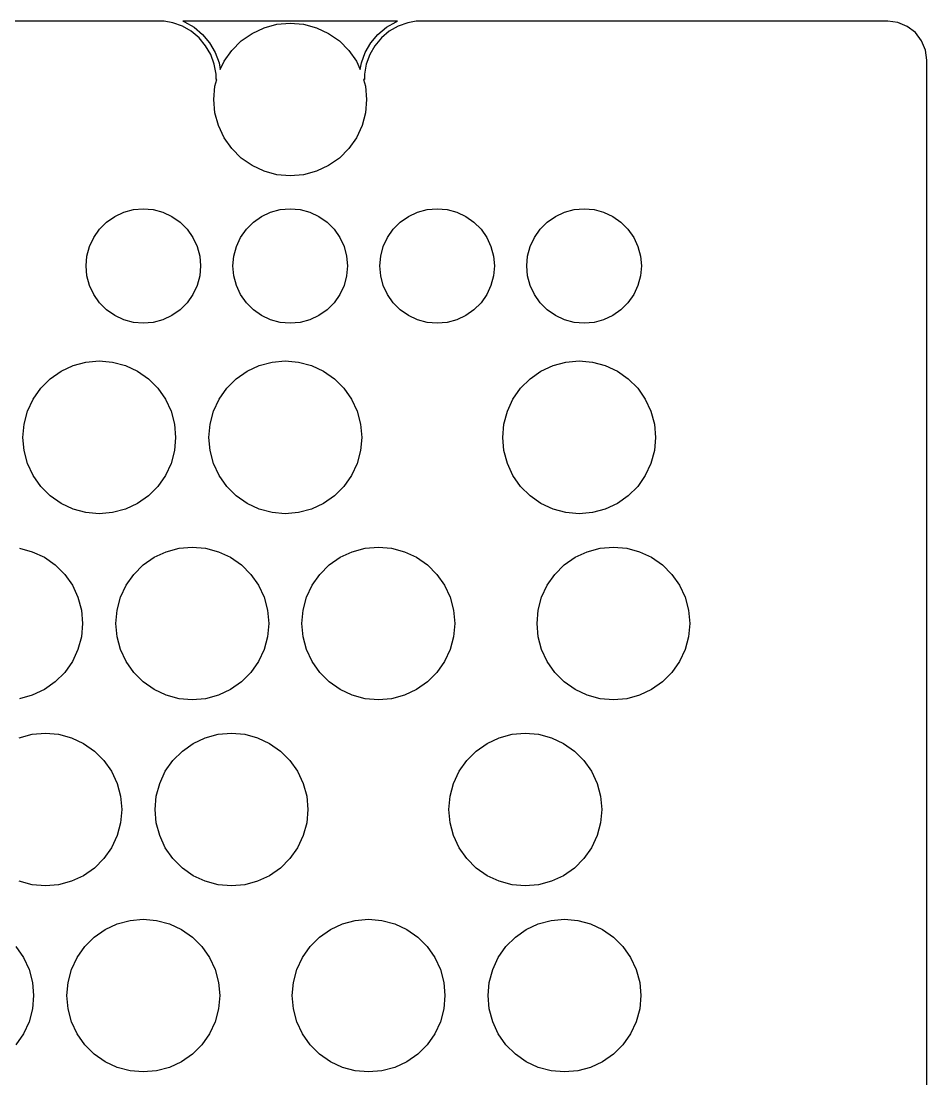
# Model space of a CAD drawing. Header units: metres. Extents: x 0 to 322, y -214 to 0.
# Drawn here: x 229.5 to 322, y -108 to 0 of the extents above; entities that cross this region are included whole.
import ezdxf

# ---------------------------------------------------------------- set-up
doc = ezdxf.new("R2010")
doc.units = ezdxf.units.M

msp = doc.modelspace()

# ---------------------------------------------------------------- linework, layer by layer
for p, q in [((244.127, 0), (4, 0)), ((245.003, -0.1545), (244.127, 0)), ((267.965, 0), (246.035, 0)), ((246.035, 0), (246.197, -0.059)), ((267.803, -0.059), (267.965, 0)), ((269.873, 0), (268.997, -0.1545)), ((318, 0), (269.873, 0)), ((319.035, -0.1363), (318, 0)), ((245.986, -0.5122), (245.003, -0.1545)), ((246.891, -1.0351), (245.986, -0.5122)), ((246.197, -0.059), (247.178, -0.6255)), ((247.693, -1.7074), (246.891, -1.0351)), ((247.178, -0.6255), (248.046, -1.3538)), ((253.1, -1.245), (254.332, -0.6704)), ((254.332, -0.6704), (255.646, -0.3185)), ((255.646, -0.3185), (257, -0.2)), ((257, -0.2), (258.354, -0.3185)), ((258.354, -0.3185), (259.668, -0.6704)), ((259.668, -0.6704), (260.9, -1.245)), ((265.954, -1.3538), (266.822, -0.6255)), ((267.109, -1.0351), (266.307, -1.7074)), ((266.822, -0.6255), (267.803, -0.059)), ((268.014, -0.5122), (267.109, -1.0351)), ((268.997, -0.1545), (268.014, -0.5122)), ((320, -0.5359), (319.035, -0.1363)), ((320.828, -1.1716), (320, -0.5359)), ((248.365, -2.5085), (247.693, -1.7074)), ((248.046, -1.3538), (248.774, -2.2218)), ((251.025, -2.9863), (251.986, -2.0249)), ((251.986, -2.0249), (253.1, -1.245)), ((260.9, -1.245), (262.014, -2.0249)), ((262.014, -2.0249), (262.975, -2.9863)), ((265.226, -2.2218), (265.954, -1.3538)), ((266.307, -1.7074), (265.635, -2.5085)), ((321.464, -2), (320.828, -1.1716)), ((321.864, -2.9647), (321.464, -2)), ((248.888, -3.4143), (248.365, -2.5085)), ((248.774, -2.2218), (249.341, -3.203)), ((249.341, -3.203), (249.728, -4.2677)), ((250.245, -4.1), (251.025, -2.9863)), ((262.975, -2.9863), (263.755, -4.1)), ((264.271, -4.2677), (264.659, -3.203)), ((264.659, -3.203), (265.226, -2.2218)), ((265.635, -2.5085), (265.112, -3.4143)), ((322, -4), (321.864, -2.9647)), ((249.246, -4.3971), (248.888, -3.4143)), ((249.728, -4.2677), (249.849, -4.9497)), ((249.849, -4.9497), (250.245, -4.1)), ((263.755, -4.1), (264.151, -4.9497)), ((264.151, -4.9497), (264.271, -4.2677)), ((265.112, -3.4143), (264.754, -4.3971)), ((322, -210), (322, -4)), ((249.427, -5.4271), (249.246, -4.3971)), ((264.754, -4.3971), (264.573, -5.4271)), ((249.318, -6.6456), (249.505, -5.95)), ((249.427, -5.95), (249.427, -5.4271)), ((249.505, -5.95), (249.427, -5.95)), ((264.573, -5.95), (264.495, -5.95)), ((264.495, -5.95), (264.681, -6.6456)), ((264.573, -5.4271), (264.573, -5.95)), ((249.2, -8), (249.318, -6.6456)), ((264.681, -6.6456), (264.8, -8)), ((249.318, -9.3544), (249.2, -8)), ((264.8, -8), (264.681, -9.3544)), ((249.67, -10.6678), (249.318, -9.3544)), ((264.681, -9.3544), (264.33, -10.6678)), ((250.245, -11.9), (249.67, -10.6678)), ((264.33, -10.6678), (263.755, -11.9)), ((251.025, -13.0137), (250.245, -11.9)), ((263.755, -11.9), (262.975, -13.0137)), ((251.986, -13.9751), (251.025, -13.0137)), ((253.1, -14.755), (251.986, -13.9751)), ((262.014, -13.9751), (260.9, -14.755)), ((262.975, -13.0137), (262.014, -13.9751)), ((254.332, -15.3296), (253.1, -14.755)), ((260.9, -14.755), (259.668, -15.3296)), ((255.646, -15.6815), (254.332, -15.3296)), ((257, -15.8), (255.646, -15.6815)), ((258.354, -15.6815), (257, -15.8)), ((259.668, -15.3296), (258.354, -15.6815)), ((239.999, -19.5028), (240.984, -19.2389)), ((240.984, -19.2389), (242, -19.15)), ((242, -19.15), (243.016, -19.2389)), ((243.016, -19.2389), (244.001, -19.5028)), ((254.999, -19.5028), (255.984, -19.2389)), ((255.984, -19.2389), (257, -19.15)), ((257, -19.15), (258.016, -19.2389)), ((258.016, -19.2389), (259.001, -19.5028)), ((269.999, -19.5028), (270.984, -19.2389)), ((270.984, -19.2389), (272, -19.15)), ((272, -19.15), (273.016, -19.2389)), ((273.016, -19.2389), (274.001, -19.5028)), ((284.999, -19.5028), (285.984, -19.2389)), ((285.984, -19.2389), (287, -19.15)), ((287, -19.15), (288.016, -19.2389)), ((288.016, -19.2389), (289.001, -19.5028)), ((237.519, -21.2397), (238.24, -20.5186)), ((238.24, -20.5186), (239.075, -19.9338)), ((239.075, -19.9338), (239.999, -19.5028)), ((244.001, -19.5028), (244.925, -19.9338)), ((244.925, -19.9338), (245.76, -20.5186)), ((245.76, -20.5186), (246.481, -21.2397)), ((252.519, -21.2397), (253.24, -20.5186)), ((253.24, -20.5186), (254.075, -19.9338)), ((254.075, -19.9338), (254.999, -19.5028)), ((259.001, -19.5028), (259.925, -19.9338)), ((259.925, -19.9338), (260.76, -20.5186)), ((260.76, -20.5186), (261.481, -21.2397)), ((267.519, -21.2397), (268.24, -20.5186)), ((268.24, -20.5186), (269.075, -19.9338)), ((269.075, -19.9338), (269.999, -19.5028)), ((274.001, -19.5028), (274.925, -19.9338)), ((274.925, -19.9338), (275.76, -20.5186)), ((275.76, -20.5186), (276.481, -21.2397)), ((282.519, -21.2397), (283.24, -20.5186)), ((283.24, -20.5186), (284.075, -19.9338)), ((284.075, -19.9338), (284.999, -19.5028)), ((289.001, -19.5028), (289.925, -19.9338)), ((289.925, -19.9338), (290.76, -20.5186)), ((290.76, -20.5186), (291.481, -21.2397)), ((236.934, -22.075), (237.519, -21.2397)), ((246.481, -21.2397), (247.066, -22.075)), ((251.934, -22.075), (252.519, -21.2397)), ((261.481, -21.2397), (262.066, -22.075)), ((266.934, -22.075), (267.519, -21.2397)), ((276.481, -21.2397), (277.066, -22.075)), ((281.934, -22.075), (282.519, -21.2397)), ((291.481, -21.2397), (292.066, -22.075)), ((236.503, -22.9992), (236.934, -22.075)), ((247.066, -22.075), (247.497, -22.9992)), ((251.503, -22.9992), (251.934, -22.075)), ((262.066, -22.075), (262.497, -22.9992)), ((266.503, -22.9992), (266.934, -22.075)), ((277.066, -22.075), (277.497, -22.9992)), ((281.503, -22.9992), (281.934, -22.075)), ((292.066, -22.075), (292.497, -22.9992)), ((236.239, -23.9842), (236.503, -22.9992)), ((247.497, -22.9992), (247.761, -23.9842)), ((251.239, -23.9842), (251.503, -22.9992)), ((262.497, -22.9992), (262.761, -23.9842)), ((266.239, -23.9842), (266.503, -22.9992)), ((277.497, -22.9992), (277.761, -23.9842)), ((281.239, -23.9842), (281.503, -22.9992)), ((292.497, -22.9992), (292.761, -23.9842)), ((236.15, -25), (236.239, -23.9842)), ((247.761, -23.9842), (247.85, -25)), ((251.15, -25), (251.239, -23.9842)), ((262.761, -23.9842), (262.85, -25)), ((266.15, -25), (266.239, -23.9842)), ((277.761, -23.9842), (277.85, -25)), ((281.15, -25), (281.239, -23.9842)), ((292.761, -23.9842), (292.85, -25)), ((236.239, -26.0158), (236.15, -25)), ((247.85, -25), (247.761, -26.0158)), ((251.239, -26.0158), (251.15, -25)), ((262.85, -25), (262.761, -26.0158)), ((266.239, -26.0158), (266.15, -25)), ((277.85, -25), (277.761, -26.0158)), ((281.239, -26.0158), (281.15, -25)), ((292.85, -25), (292.761, -26.0158)), ((236.503, -27.0008), (236.239, -26.0158)), ((247.761, -26.0158), (247.497, -27.0008)), ((251.503, -27.0008), (251.239, -26.0158)), ((262.761, -26.0158), (262.497, -27.0008)), ((266.503, -27.0008), (266.239, -26.0158)), ((277.761, -26.0158), (277.497, -27.0008)), ((281.503, -27.0008), (281.239, -26.0158)), ((292.761, -26.0158), (292.497, -27.0008)), ((236.934, -27.925), (236.503, -27.0008)), ((237.519, -28.7603), (236.934, -27.925)), ((247.066, -27.925), (246.481, -28.7603)), ((247.497, -27.0008), (247.066, -27.925)), ((251.934, -27.925), (251.503, -27.0008)), ((252.519, -28.7603), (251.934, -27.925)), ((262.066, -27.925), (261.481, -28.7603)), ((262.497, -27.0008), (262.066, -27.925)), ((266.934, -27.925), (266.503, -27.0008)), ((267.519, -28.7603), (266.934, -27.925)), ((277.066, -27.925), (276.481, -28.7603)), ((277.497, -27.0008), (277.066, -27.925)), ((281.934, -27.925), (281.503, -27.0008)), ((282.519, -28.7603), (281.934, -27.925)), ((292.066, -27.925), (291.481, -28.7603)), ((292.497, -27.0008), (292.066, -27.925)), ((238.24, -29.4814), (237.519, -28.7603)), ((246.481, -28.7603), (245.76, -29.4814)), ((253.24, -29.4814), (252.519, -28.7603)), ((261.481, -28.7603), (260.76, -29.4814)), ((268.24, -29.4814), (267.519, -28.7603)), ((276.481, -28.7603), (275.76, -29.4814)), ((283.24, -29.4814), (282.519, -28.7603)), ((291.481, -28.7603), (290.76, -29.4814)), ((239.075, -30.0662), (238.24, -29.4814)), ((239.999, -30.4972), (239.075, -30.0662)), ((244.925, -30.0662), (244.001, -30.4972)), ((245.76, -29.4814), (244.925, -30.0662)), ((254.075, -30.0662), (253.24, -29.4814)), ((254.999, -30.4972), (254.075, -30.0662)), ((259.925, -30.0662), (259.001, -30.4972)), ((260.76, -29.4814), (259.925, -30.0662)), ((269.075, -30.0662), (268.24, -29.4814)), ((269.999, -30.4972), (269.075, -30.0662)), ((274.925, -30.0662), (274.001, -30.4972)), ((275.76, -29.4814), (274.925, -30.0662)), ((284.075, -30.0662), (283.24, -29.4814)), ((284.999, -30.4972), (284.075, -30.0662)), ((289.925, -30.0662), (289.001, -30.4972)), ((290.76, -29.4814), (289.925, -30.0662)), ((240.984, -30.7611), (239.999, -30.4972)), ((242, -30.85), (240.984, -30.7611)), ((243.016, -30.7611), (242, -30.85)), ((244.001, -30.4972), (243.016, -30.7611)), ((255.984, -30.7611), (254.999, -30.4972)), ((257, -30.85), (255.984, -30.7611)), ((258.016, -30.7611), (257, -30.85)), ((259.001, -30.4972), (258.016, -30.7611)), ((270.984, -30.7611), (269.999, -30.4972)), ((272, -30.85), (270.984, -30.7611)), ((273.016, -30.7611), (272, -30.85)), ((274.001, -30.4972), (273.016, -30.7611)), ((285.984, -30.7611), (284.999, -30.4972)), ((287, -30.85), (285.984, -30.7611)), ((288.016, -30.7611), (287, -30.85)), ((289.001, -30.4972), (288.016, -30.7611)), ((233.6, -35.745), (234.832, -35.1704)), ((234.832, -35.1704), (236.146, -34.8185)), ((236.146, -34.8185), (237.5, -34.7)), ((237.5, -34.7), (238.854, -34.8185)), ((238.854, -34.8185), (240.168, -35.1704)), ((240.168, -35.1704), (241.4, -35.745)), ((252.6, -35.745), (253.832, -35.1704)), ((253.832, -35.1704), (255.146, -34.8185)), ((255.146, -34.8185), (256.5, -34.7)), ((256.5, -34.7), (257.854, -34.8185)), ((257.854, -34.8185), (259.168, -35.1704)), ((259.168, -35.1704), (260.4, -35.745)), ((282.6, -35.745), (283.832, -35.1704)), ((283.832, -35.1704), (285.146, -34.8185)), ((285.146, -34.8185), (286.5, -34.7)), ((286.5, -34.7), (287.854, -34.8185)), ((287.854, -34.8185), (289.168, -35.1704)), ((289.168, -35.1704), (290.4, -35.745)), ((231.525, -37.4863), (232.486, -36.5249)), ((232.486, -36.5249), (233.6, -35.745)), ((241.4, -35.745), (242.514, -36.5249)), ((242.514, -36.5249), (243.475, -37.4863)), ((250.525, -37.4863), (251.486, -36.5249)), ((251.486, -36.5249), (252.6, -35.745)), ((260.4, -35.745), (261.514, -36.5249)), ((261.514, -36.5249), (262.475, -37.4863)), ((280.525, -37.4863), (281.486, -36.5249)), ((281.486, -36.5249), (282.6, -35.745)), ((290.4, -35.745), (291.514, -36.5249)), ((291.514, -36.5249), (292.475, -37.4863)), ((230.745, -38.6), (231.525, -37.4863)), ((243.475, -37.4863), (244.255, -38.6)), ((249.745, -38.6), (250.525, -37.4863)), ((262.475, -37.4863), (263.255, -38.6)), ((279.745, -38.6), (280.525, -37.4863)), ((292.475, -37.4863), (293.255, -38.6)), ((230.17, -39.8322), (230.745, -38.6)), ((244.255, -38.6), (244.83, -39.8322)), ((249.17, -39.8322), (249.745, -38.6)), ((263.255, -38.6), (263.83, -39.8322)), ((279.17, -39.8322), (279.745, -38.6)), ((293.255, -38.6), (293.83, -39.8322)), ((229.818, -41.1456), (230.17, -39.8322)), ((244.83, -39.8322), (245.181, -41.1456)), ((248.818, -41.1456), (249.17, -39.8322)), ((263.83, -39.8322), (264.181, -41.1456)), ((278.818, -41.1456), (279.17, -39.8322)), ((293.83, -39.8322), (294.181, -41.1456)), ((229.7, -42.5), (229.818, -41.1456)), ((245.181, -41.1456), (245.3, -42.5)), ((248.7, -42.5), (248.818, -41.1456)), ((264.181, -41.1456), (264.3, -42.5)), ((278.7, -42.5), (278.818, -41.1456)), ((294.181, -41.1456), (294.3, -42.5)), ((229.818, -43.8544), (229.7, -42.5)), ((245.3, -42.5), (245.181, -43.8544)), ((248.818, -43.8544), (248.7, -42.5)), ((264.3, -42.5), (264.181, -43.8544)), ((278.818, -43.8544), (278.7, -42.5)), ((294.3, -42.5), (294.181, -43.8544)), ((230.17, -45.1678), (229.818, -43.8544)), ((245.181, -43.8544), (244.83, -45.1678)), ((249.17, -45.1678), (248.818, -43.8544)), ((264.181, -43.8544), (263.83, -45.1678)), ((279.17, -45.1678), (278.818, -43.8544)), ((294.181, -43.8544), (293.83, -45.1678)), ((230.745, -46.4), (230.17, -45.1678)), ((244.83, -45.1678), (244.255, -46.4)), ((249.745, -46.4), (249.17, -45.1678)), ((263.83, -45.1678), (263.255, -46.4)), ((279.745, -46.4), (279.17, -45.1678)), ((293.83, -45.1678), (293.255, -46.4)), ((231.525, -47.5137), (230.745, -46.4)), ((244.255, -46.4), (243.475, -47.5137)), ((250.525, -47.5137), (249.745, -46.4)), ((263.255, -46.4), (262.475, -47.5137)), ((280.525, -47.5137), (279.745, -46.4)), ((293.255, -46.4), (292.475, -47.5137)), ((232.486, -48.4751), (231.525, -47.5137)), ((243.475, -47.5137), (242.514, -48.4751)), ((251.486, -48.4751), (250.525, -47.5137)), ((262.475, -47.5137), (261.514, -48.4751)), ((281.486, -48.4751), (280.525, -47.5137)), ((292.475, -47.5137), (291.514, -48.4751)), ((233.6, -49.255), (232.486, -48.4751)), ((242.514, -48.4751), (241.4, -49.255)), ((252.6, -49.255), (251.486, -48.4751)), ((261.514, -48.4751), (260.4, -49.255)), ((282.6, -49.255), (281.486, -48.4751)), ((291.514, -48.4751), (290.4, -49.255)), ((234.832, -49.8296), (233.6, -49.255)), ((241.4, -49.255), (240.168, -49.8296)), ((253.832, -49.8296), (252.6, -49.255)), ((260.4, -49.255), (259.168, -49.8296)), ((283.832, -49.8296), (282.6, -49.255)), ((290.4, -49.255), (289.168, -49.8296)), ((236.146, -50.1815), (234.832, -49.8296)), ((237.5, -50.3), (236.146, -50.1815)), ((238.854, -50.1815), (237.5, -50.3)), ((240.168, -49.8296), (238.854, -50.1815)), ((255.146, -50.1815), (253.832, -49.8296)), ((256.5, -50.3), (255.146, -50.1815)), ((257.854, -50.1815), (256.5, -50.3)), ((259.168, -49.8296), (257.854, -50.1815)), ((285.146, -50.1815), (283.832, -49.8296)), ((286.5, -50.3), (285.146, -50.1815)), ((287.854, -50.1815), (286.5, -50.3)), ((289.168, -49.8296), (287.854, -50.1815)), ((229.354, -53.8185), (230.668, -54.1704)), ((244.332, -54.1704), (245.646, -53.8185)), ((245.646, -53.8185), (247, -53.7)), ((247, -53.7), (248.354, -53.8185)), ((248.354, -53.8185), (249.668, -54.1704)), ((263.332, -54.1704), (264.646, -53.8185)), ((264.646, -53.8185), (266, -53.7)), ((266, -53.7), (267.354, -53.8185)), ((267.354, -53.8185), (268.668, -54.1704)), ((287.332, -54.1704), (288.646, -53.8185)), ((288.646, -53.8185), (290, -53.7)), ((290, -53.7), (291.354, -53.8185)), ((291.354, -53.8185), (292.668, -54.1704)), ((230.668, -54.1704), (231.9, -54.745)), ((231.9, -54.745), (233.014, -55.5249)), ((241.986, -55.5249), (243.1, -54.745)), ((243.1, -54.745), (244.332, -54.1704)), ((249.668, -54.1704), (250.9, -54.745)), ((250.9, -54.745), (252.014, -55.5249)), ((260.986, -55.5249), (262.1, -54.745)), ((262.1, -54.745), (263.332, -54.1704)), ((268.668, -54.1704), (269.9, -54.745)), ((269.9, -54.745), (271.014, -55.5249)), ((284.986, -55.5249), (286.1, -54.745)), ((286.1, -54.745), (287.332, -54.1704)), ((292.668, -54.1704), (293.9, -54.745)), ((293.9, -54.745), (295.014, -55.5249)), ((233.014, -55.5249), (233.975, -56.4863)), ((241.025, -56.4863), (241.986, -55.5249)), ((252.014, -55.5249), (252.975, -56.4863)), ((260.025, -56.4863), (260.986, -55.5249)), ((271.014, -55.5249), (271.975, -56.4863)), ((284.025, -56.4863), (284.986, -55.5249)), ((295.014, -55.5249), (295.975, -56.4863)), ((233.975, -56.4863), (234.755, -57.6)), ((240.245, -57.6), (241.025, -56.4863)), ((252.975, -56.4863), (253.755, -57.6)), ((259.245, -57.6), (260.025, -56.4863)), ((271.975, -56.4863), (272.755, -57.6)), ((283.245, -57.6), (284.025, -56.4863)), ((295.975, -56.4863), (296.755, -57.6)), ((234.755, -57.6), (235.33, -58.8322)), ((239.67, -58.8322), (240.245, -57.6)), ((253.755, -57.6), (254.33, -58.8322)), ((258.67, -58.8322), (259.245, -57.6)), ((272.755, -57.6), (273.33, -58.8322)), ((282.67, -58.8322), (283.245, -57.6)), ((296.755, -57.6), (297.33, -58.8322)), ((235.33, -58.8322), (235.681, -60.1456)), ((239.318, -60.1456), (239.67, -58.8322)), ((254.33, -58.8322), (254.681, -60.1456)), ((258.318, -60.1456), (258.67, -58.8322)), ((273.33, -58.8322), (273.681, -60.1456)), ((282.318, -60.1456), (282.67, -58.8322)), ((297.33, -58.8322), (297.681, -60.1456)), ((235.681, -60.1456), (235.8, -61.5)), ((239.2, -61.5), (239.318, -60.1456)), ((254.681, -60.1456), (254.8, -61.5)), ((258.2, -61.5), (258.318, -60.1456)), ((273.681, -60.1456), (273.8, -61.5)), ((282.2, -61.5), (282.318, -60.1456)), ((297.681, -60.1456), (297.8, -61.5)), ((235.8, -61.5), (235.681, -62.8544)), ((239.318, -62.8544), (239.2, -61.5)), ((254.8, -61.5), (254.681, -62.8544)), ((258.318, -62.8544), (258.2, -61.5)), ((273.8, -61.5), (273.681, -62.8544)), ((282.318, -62.8544), (282.2, -61.5)), ((297.8, -61.5), (297.681, -62.8544)), ((235.681, -62.8544), (235.33, -64.1678)), ((239.67, -64.1678), (239.318, -62.8544)), ((254.681, -62.8544), (254.33, -64.1678)), ((258.67, -64.1678), (258.318, -62.8544)), ((273.681, -62.8544), (273.33, -64.1678)), ((282.67, -64.1678), (282.318, -62.8544)), ((297.681, -62.8544), (297.33, -64.1678)), ((235.33, -64.1678), (234.755, -65.4)), ((240.245, -65.4), (239.67, -64.1678)), ((254.33, -64.1678), (253.755, -65.4)), ((259.245, -65.4), (258.67, -64.1678)), ((273.33, -64.1678), (272.755, -65.4)), ((283.245, -65.4), (282.67, -64.1678)), ((297.33, -64.1678), (296.755, -65.4)), ((234.755, -65.4), (233.975, -66.5137)), ((241.025, -66.5137), (240.245, -65.4)), ((253.755, -65.4), (252.975, -66.5137)), ((260.025, -66.5137), (259.245, -65.4)), ((272.755, -65.4), (271.975, -66.5137)), ((284.025, -66.5137), (283.245, -65.4)), ((296.755, -65.4), (295.975, -66.5137)), ((233.975, -66.5137), (233.014, -67.4751)), ((241.986, -67.4751), (241.025, -66.5137)), ((252.975, -66.5137), (252.014, -67.4751)), ((260.986, -67.4751), (260.025, -66.5137)), ((271.975, -66.5137), (271.014, -67.4751)), ((284.986, -67.4751), (284.025, -66.5137)), ((295.975, -66.5137), (295.014, -67.4751)), ((233.014, -67.4751), (231.9, -68.255)), ((243.1, -68.255), (241.986, -67.4751)), ((252.014, -67.4751), (250.9, -68.255)), ((262.1, -68.255), (260.986, -67.4751)), ((271.014, -67.4751), (269.9, -68.255)), ((286.1, -68.255), (284.986, -67.4751)), ((295.014, -67.4751), (293.9, -68.255)), ((230.668, -68.8296), (229.354, -69.1815)), ((231.9, -68.255), (230.668, -68.8296)), ((244.332, -68.8296), (243.1, -68.255)), ((245.646, -69.1815), (244.332, -68.8296)), ((249.668, -68.8296), (248.354, -69.1815)), ((250.9, -68.255), (249.668, -68.8296)), ((263.332, -68.8296), (262.1, -68.255)), ((264.646, -69.1815), (263.332, -68.8296)), ((268.668, -68.8296), (267.354, -69.1815)), ((269.9, -68.255), (268.668, -68.8296)), ((287.332, -68.8296), (286.1, -68.255)), ((288.646, -69.1815), (287.332, -68.8296)), ((292.668, -68.8296), (291.354, -69.1815)), ((293.9, -68.255), (292.668, -68.8296)), ((247, -69.3), (245.646, -69.1815)), ((248.354, -69.1815), (247, -69.3)), ((266, -69.3), (264.646, -69.1815)), ((267.354, -69.1815), (266, -69.3)), ((290, -69.3), (288.646, -69.1815)), ((291.354, -69.1815), (290, -69.3)), ((229.332, -73.1704), (230.646, -72.8185)), ((230.646, -72.8185), (232, -72.7)), ((232, -72.7), (233.354, -72.8185)), ((233.354, -72.8185), (234.668, -73.1704)), ((234.668, -73.1704), (235.9, -73.745)), ((247.1, -73.745), (248.332, -73.1704)), ((248.332, -73.1704), (249.646, -72.8185)), ((249.646, -72.8185), (251, -72.7)), ((251, -72.7), (252.354, -72.8185)), ((252.354, -72.8185), (253.668, -73.1704)), ((253.668, -73.1704), (254.9, -73.745)), ((277.1, -73.745), (278.332, -73.1704)), ((278.332, -73.1704), (279.646, -72.8185)), ((279.646, -72.8185), (281, -72.7)), ((281, -72.7), (282.354, -72.8185)), ((282.354, -72.8185), (283.668, -73.1704)), ((283.668, -73.1704), (284.9, -73.745)), ((235.9, -73.745), (237.014, -74.5249)), ((245.986, -74.5249), (247.1, -73.745)), ((254.9, -73.745), (256.014, -74.5249)), ((275.986, -74.5249), (277.1, -73.745)), ((284.9, -73.745), (286.014, -74.5249)), ((237.014, -74.5249), (237.975, -75.4863)), ((237.975, -75.4863), (238.755, -76.6)), ((244.245, -76.6), (245.025, -75.4863)), ((245.025, -75.4863), (245.986, -74.5249)), ((256.014, -74.5249), (256.975, -75.4863)), ((256.975, -75.4863), (257.755, -76.6)), ((274.245, -76.6), (275.025, -75.4863)), ((275.025, -75.4863), (275.986, -74.5249)), ((286.014, -74.5249), (286.975, -75.4863)), ((286.975, -75.4863), (287.755, -76.6)), ((238.755, -76.6), (239.33, -77.8322)), ((243.67, -77.8322), (244.245, -76.6)), ((257.755, -76.6), (258.33, -77.8322)), ((273.67, -77.8322), (274.245, -76.6)), ((287.755, -76.6), (288.33, -77.8322)), ((239.33, -77.8322), (239.681, -79.1456)), ((243.318, -79.1456), (243.67, -77.8322)), ((258.33, -77.8322), (258.681, -79.1456)), ((273.318, -79.1456), (273.67, -77.8322)), ((288.33, -77.8322), (288.681, -79.1456)), ((239.681, -79.1456), (239.8, -80.5)), ((243.2, -80.5), (243.318, -79.1456)), ((258.681, -79.1456), (258.8, -80.5)), ((273.2, -80.5), (273.318, -79.1456)), ((288.681, -79.1456), (288.8, -80.5)), ((239.8, -80.5), (239.681, -81.8544)), ((243.318, -81.8544), (243.2, -80.5)), ((258.8, -80.5), (258.681, -81.8544)), ((273.318, -81.8544), (273.2, -80.5)), ((288.8, -80.5), (288.681, -81.8544)), ((239.681, -81.8544), (239.33, -83.1678)), ((243.67, -83.1678), (243.318, -81.8544)), ((258.681, -81.8544), (258.33, -83.1678)), ((273.67, -83.1678), (273.318, -81.8544)), ((288.681, -81.8544), (288.33, -83.1678)), ((239.33, -83.1678), (238.755, -84.4)), ((244.245, -84.4), (243.67, -83.1678)), ((258.33, -83.1678), (257.755, -84.4)), ((274.245, -84.4), (273.67, -83.1678)), ((288.33, -83.1678), (287.755, -84.4)), ((238.755, -84.4), (237.975, -85.5137)), ((245.025, -85.5137), (244.245, -84.4)), ((257.755, -84.4), (256.975, -85.5137)), ((275.025, -85.5137), (274.245, -84.4)), ((287.755, -84.4), (286.975, -85.5137)), ((237.975, -85.5137), (237.014, -86.4751)), ((245.986, -86.4751), (245.025, -85.5137)), ((256.975, -85.5137), (256.014, -86.4751)), ((275.986, -86.4751), (275.025, -85.5137)), ((286.975, -85.5137), (286.014, -86.4751)), ((235.9, -87.255), (234.668, -87.8296)), ((237.014, -86.4751), (235.9, -87.255)), ((247.1, -87.255), (245.986, -86.4751)), ((248.332, -87.8296), (247.1, -87.255)), ((254.9, -87.255), (253.668, -87.8296)), ((256.014, -86.4751), (254.9, -87.255)), ((277.1, -87.255), (275.986, -86.4751)), ((278.332, -87.8296), (277.1, -87.255)), ((284.9, -87.255), (283.668, -87.8296)), ((286.014, -86.4751), (284.9, -87.255)), ((230.646, -88.1815), (229.332, -87.8296)), ((232, -88.3), (230.646, -88.1815)), ((233.354, -88.1815), (232, -88.3)), ((234.668, -87.8296), (233.354, -88.1815)), ((249.646, -88.1815), (248.332, -87.8296)), ((251, -88.3), (249.646, -88.1815)), ((252.354, -88.1815), (251, -88.3)), ((253.668, -87.8296), (252.354, -88.1815)), ((279.646, -88.1815), (278.332, -87.8296)), ((281, -88.3), (279.646, -88.1815)), ((282.354, -88.1815), (281, -88.3)), ((283.668, -87.8296), (282.354, -88.1815)), ((240.646, -91.8185), (242, -91.7)), ((242, -91.7), (243.354, -91.8185)), ((263.646, -91.8185), (265, -91.7)), ((265, -91.7), (266.354, -91.8185)), ((283.646, -91.8185), (285, -91.7)), ((285, -91.7), (286.354, -91.8185)), ((236.986, -93.5249), (238.1, -92.745)), ((238.1, -92.745), (239.332, -92.1704)), ((239.332, -92.1704), (240.646, -91.8185)), ((243.354, -91.8185), (244.668, -92.1704)), ((244.668, -92.1704), (245.9, -92.745)), ((245.9, -92.745), (247.014, -93.5249)), ((259.986, -93.5249), (261.1, -92.745)), ((261.1, -92.745), (262.332, -92.1704)), ((262.332, -92.1704), (263.646, -91.8185)), ((266.354, -91.8185), (267.668, -92.1704)), ((267.668, -92.1704), (268.9, -92.745)), ((268.9, -92.745), (270.014, -93.5249)), ((279.986, -93.5249), (281.1, -92.745)), ((281.1, -92.745), (282.332, -92.1704)), ((282.332, -92.1704), (283.646, -91.8185)), ((286.354, -91.8185), (287.668, -92.1704)), ((287.668, -92.1704), (288.9, -92.745)), ((288.9, -92.745), (290.014, -93.5249)), ((236.025, -94.4863), (236.986, -93.5249)), ((247.014, -93.5249), (247.975, -94.4863)), ((259.025, -94.4863), (259.986, -93.5249)), ((270.014, -93.5249), (270.975, -94.4863)), ((279.025, -94.4863), (279.986, -93.5249)), ((290.014, -93.5249), (290.975, -94.4863)), ((228.975, -94.4863), (229.755, -95.6)), ((235.245, -95.6), (236.025, -94.4863)), ((247.975, -94.4863), (248.755, -95.6)), ((258.245, -95.6), (259.025, -94.4863)), ((270.975, -94.4863), (271.755, -95.6)), ((278.245, -95.6), (279.025, -94.4863)), ((290.975, -94.4863), (291.755, -95.6)), ((229.755, -95.6), (230.33, -96.8322)), ((234.67, -96.8322), (235.245, -95.6)), ((248.755, -95.6), (249.33, -96.8322)), ((257.67, -96.8322), (258.245, -95.6)), ((271.755, -95.6), (272.33, -96.8322)), ((277.67, -96.8322), (278.245, -95.6)), ((291.755, -95.6), (292.33, -96.8322)), ((230.33, -96.8322), (230.681, -98.1456)), ((234.318, -98.1456), (234.67, -96.8322)), ((249.33, -96.8322), (249.681, -98.1456)), ((257.318, -98.1456), (257.67, -96.8322)), ((272.33, -96.8322), (272.681, -98.1456)), ((277.318, -98.1456), (277.67, -96.8322)), ((292.33, -96.8322), (292.681, -98.1456)), ((230.681, -98.1456), (230.8, -99.5)), ((234.2, -99.5), (234.318, -98.1456)), ((249.681, -98.1456), (249.8, -99.5)), ((257.2, -99.5), (257.318, -98.1456)), ((272.681, -98.1456), (272.8, -99.5)), ((277.2, -99.5), (277.318, -98.1456)), ((292.681, -98.1456), (292.8, -99.5)), ((230.8, -99.5), (230.681, -100.854)), ((234.318, -100.854), (234.2, -99.5)), ((249.8, -99.5), (249.681, -100.854)), ((257.318, -100.854), (257.2, -99.5)), ((272.8, -99.5), (272.681, -100.854)), ((277.318, -100.854), (277.2, -99.5)), ((292.8, -99.5), (292.681, -100.854)), ((230.681, -100.854), (230.33, -102.168)), ((234.67, -102.168), (234.318, -100.854)), ((249.681, -100.854), (249.33, -102.168)), ((257.67, -102.168), (257.318, -100.854)), ((272.681, -100.854), (272.33, -102.168)), ((277.67, -102.168), (277.318, -100.854)), ((292.681, -100.854), (292.33, -102.168)), ((230.33, -102.168), (229.755, -103.4)), ((235.245, -103.4), (234.67, -102.168)), ((249.33, -102.168), (248.755, -103.4)), ((258.245, -103.4), (257.67, -102.168)), ((272.33, -102.168), (271.755, -103.4)), ((278.245, -103.4), (277.67, -102.168)), ((292.33, -102.168), (291.755, -103.4)), ((229.755, -103.4), (228.975, -104.514)), ((236.025, -104.514), (235.245, -103.4)), ((248.755, -103.4), (247.975, -104.514)), ((259.025, -104.514), (258.245, -103.4)), ((271.755, -103.4), (270.975, -104.514)), ((279.025, -104.514), (278.245, -103.4)), ((291.755, -103.4), (290.975, -104.514)), ((236.986, -105.475), (236.025, -104.514)), ((247.975, -104.514), (247.014, -105.475)), ((259.986, -105.475), (259.025, -104.514)), ((270.975, -104.514), (270.014, -105.475)), ((279.986, -105.475), (279.025, -104.514)), ((290.975, -104.514), (290.014, -105.475)), ((238.1, -106.255), (236.986, -105.475)), ((247.014, -105.475), (245.9, -106.255)), ((261.1, -106.255), (259.986, -105.475)), ((270.014, -105.475), (268.9, -106.255)), ((281.1, -106.255), (279.986, -105.475)), ((290.014, -105.475), (288.9, -106.255)), ((239.332, -106.83), (238.1, -106.255)), ((240.646, -107.181), (239.332, -106.83)), ((244.668, -106.83), (243.354, -107.181)), ((245.9, -106.255), (244.668, -106.83)), ((262.332, -106.83), (261.1, -106.255)), ((263.646, -107.181), (262.332, -106.83)), ((267.668, -106.83), (266.354, -107.181)), ((268.9, -106.255), (267.668, -106.83)), ((282.332, -106.83), (281.1, -106.255)), ((283.646, -107.181), (282.332, -106.83)), ((287.668, -106.83), (286.354, -107.181)), ((288.9, -106.255), (287.668, -106.83)), ((242, -107.3), (240.646, -107.181)), ((243.354, -107.181), (242, -107.3)), ((265, -107.3), (263.646, -107.181)), ((266.354, -107.181), (265, -107.3)), ((285, -107.3), (283.646, -107.181)), ((286.354, -107.181), (285, -107.3))]:
    msp.add_line(p, q)

doc.saveas('drawing.dxf')
